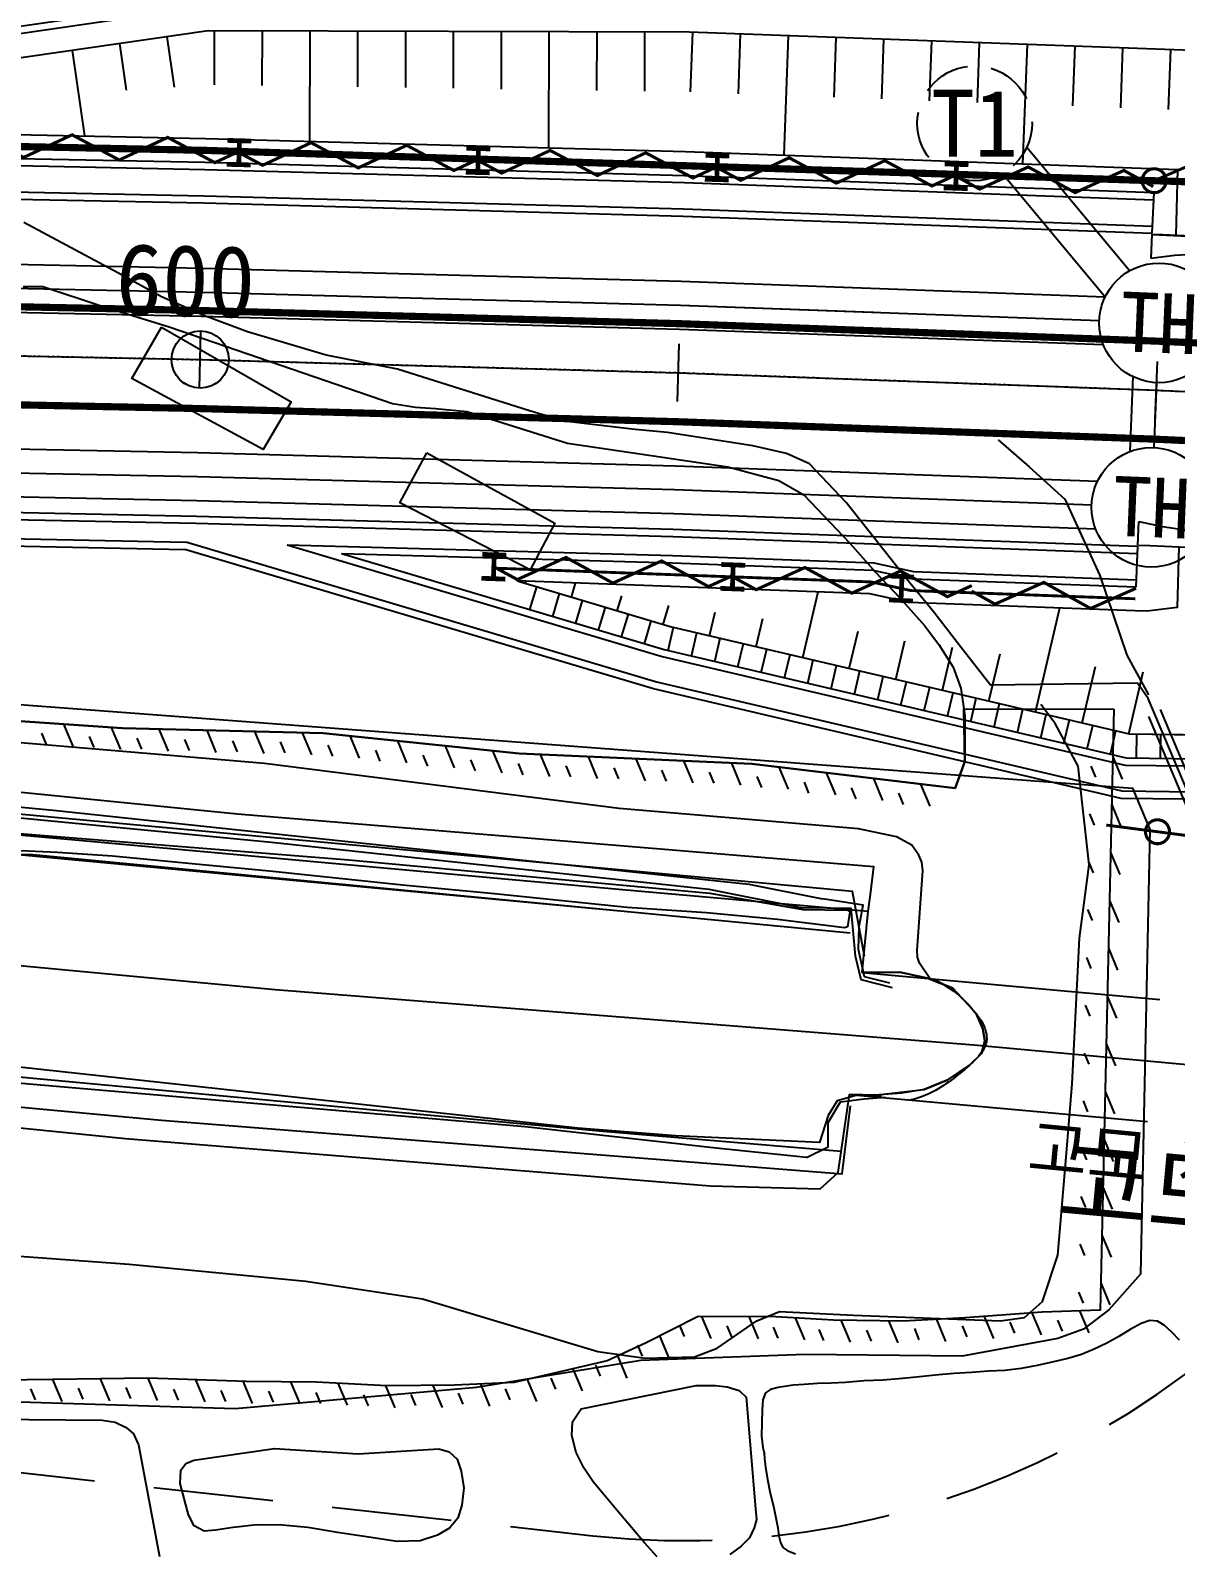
# Model space of a CAD drawing. Header units: millimetres. Extents: x 5990 to 6786, y 1103 to 1809.
# Drawn here: x 6439.4 to 6487.3, y 1439.2 to 1502.8 of the extents above; entities that cross this region are included whole.
import ezdxf
from ezdxf.enums import TextEntityAlignment as Align
from ezdxf.xclip import XClip

# ---------------------------------------------------------------- set-up
doc = ezdxf.new("R2010")
doc.units = ezdxf.units.MM
doc.header["$LTSCALE"] = 10
doc.header["$MEASUREMENT"] = 0
doc.header["$XCLIPFRAME"] = 2
for name, pattern in [('CENTER', [2, 1.25, -0.25, 0.25, -0.25]), ('DASHED', [0.75, 0.5, -0.25]), ('HIDDEN', [0.375, 0.25, -0.125]), ('PHANTOM', [2.5, 1.25, -0.25, 0.25, -0.25, 0.25, -0.25])]:
    doc.linetypes.add(name, pattern=pattern)
for name, color, linetype in [('TN-CABL', 4, 'Continuous'), ('TN-CABL-MISC', 3, 'Continuous'), ('TN-MANH', 4, 'Continuous'), ('TZ-BASE', 253, 'Continuous'), ('TZ-CABL', 4, 'Continuous')]:
    doc.layers.add(name, color=color, linetype=linetype)
doc.styles.add('PipeTools', font='GulimChe.ttf', dxfattribs={"height": 1250})
doc.styles.get("Standard").update_dxf_attribs({"font": 'GulimChe.ttf'})
doc.styles.add('SYMBTEXT', font='GulimChe.ttf')
doc.styles.add('굴림체', font='GulimChe.ttf')
doc.linetypes.add('ZIGZAG', pattern='A,0.0001,-0.2,[131,ltypeshp.shx,S=0.2,R=0,X=-0.2,Y=0],-0.4,[131,ltypeshp.shx,S=0.2,R=180,X=0.2,Y=0],-0.2', length=0.8001)

# ---------------------------------------------------------------- blocks, each defined once
blk = doc.blocks.new('AZ070')
at = {"color": 0}
for points in [[(-1, 0), (-1, -0.5)], [(0, 0), (0, -1)]]:
    blk.add_lwpolyline(points, dxfattribs=at)
blk = doc.blocks.new('skr')
at = {"color": 0, "lineweight": -3, "ltscale": 5}
for points, const_width in [([(-0.5, 0.5), (0.5, 0.5)], 0.2), ([(0, 0.5), (0, -0.5)], 0.2), ([(10, 0), (9, -0.5), (7, 0.5), (5, -0.5), (3, 0.5), (1, -0.5), (0, 0)], 0.13), ([(-0.5, -0.5), (0.5, -0.5)], 0.2)]:
    blk.add_lwpolyline(points, dxfattribs=dict(at, const_width=const_width))
blk = doc.blocks.new('cjf1')
at = {"color": 0, "lineweight": -3, "ltscale": 5, "const_width": 0.13}
blk.add_lwpolyline([(0.5, 0, 1), (-0.5, 0, 1)], format="xyb", close=True, dxfattribs=at)
blk = doc.blocks.new('JD-FJ67DH')
at = {"layer": 'TZ-BASE'}
for p, q in [((560.552, 19.314), (560.546, 17.059)), ((562.552, 19.308), (562.546, 17.029)), ((564.552, 19.303), (564.54, 14.694)), ((566.552, 19.298), (566.546, 16.968)), ((568.552, 19.292), (568.546, 16.938)), ((570.552, 19.287), (570.546, 16.908)), ((572.552, 19.281), (572.546, 16.878)), ((574.552, 19.276), (574.539, 14.42)), ((576.552, 19.27), (576.546, 16.817)), ((578.552, 19.265), (578.546, 16.787)), ((580.552, 19.255), (580.461, 16.757)), ((582.551, 19.182), (582.459, 16.683)), ((584.55, 19.109), (584.367, 14.112)), ((554.612, 18.492), (555.129, 14.918)), ((556.591, 18.778), (556.873, 16.827)), ((558.57, 19.065), (558.877, 16.95)), ((586.548, 19.036), (586.457, 16.537)), ((588.547, 18.962), (588.455, 16.464)), ((590.546, 18.889), (590.454, 16.391)), ((592.544, 18.816), (592.453, 16.318)), ((594.543, 18.743), (594.36, 13.747)), ((596.541, 18.67), (596.45, 16.172)), ((598.54, 18.597), (598.449, 16.099)), ((600.539, 18.524), (600.447, 16.026)), ((599.841, 12.545), (599.764, 10.847)), ((599.761, 10.797), (599.716, 9.808)), ((559.939, 4.367), (559.994, 6.766)), ((579.921, 3.818), (579.997, 6.216)), ((599.896, 3.087), (599.995, 5.485)), ((599.171, -2.19), (599.216, -1.201)), ((599.168, -2.24), (599.091, -3.938)), ((573.226, -3.693), (579.619, -5.596)), ((573.574, -3.796), (573.601, -3.706)), ((575.491, -4.367), (575.665, -3.782)), ((577.408, -4.937), (577.594, -4.312)), ((585.162, -6.894), (585.804, -4.153)), ((579.325, -5.508), (579.559, -4.72)), ((581.267, -5.982), (581.499, -4.993)), ((594.898, -9.175), (595.918, -4.823)), ((579.619, -5.596), (598.807, -10.091)), ((583.215, -6.438), (583.491, -5.258)), ((587.109, -7.35), (587.475, -5.789)), ((589.056, -7.807), (589.432, -6.203)), ((591.004, -8.263), (591.424, -6.468)), ((592.951, -8.719), (593.416, -6.734)), ((596.845, -9.631), (597.4, -7.264)), ((598.793, -10.088), (599.4, -7.495)), ((598.807, -10.091), (602.593, -10.139))]:
    blk.add_line(p, q, dxfattribs=at)
at = {"layer": 'TZ-BASE', "color": 8, "extrusion": (0.002145, 1.9677e-05, 0.999998)}
blk.add_line((559.939, 4.367, 0.003), (559.994, 6.766, 0.003), dxfattribs=at)
at = {"layer": 'TZ-BASE', "extrusion": (0.002145, 1.9677e-05, 0.999998)}
for p, q in [((579.921, 3.818, 0.003), (579.997, 6.217, 0.003)), ((599.896, 3.087, 0.003), (599.995, 5.485, 0.003))]:
    blk.add_line(p, q, dxfattribs=at)
at = {"layer": 'TZ-BASE', "linetype": 'Continuous'}
for p, q in [((573.753, -4.893), (574.039, -3.935)), ((574.712, -5.178), (574.997, -4.22)), ((575.67, -5.464), (575.955, -4.505)), ((576.629, -5.749), (576.914, -4.79)), ((577.587, -6.034), (577.872, -5.076)), ((578.546, -6.319), (578.831, -5.361)), ((579.535, -6.603), (579.763, -5.629)), ((580.509, -6.831), (580.737, -5.857)), ((581.482, -7.059), (581.71, -6.086)), ((582.456, -7.287), (582.684, -6.314)), ((583.43, -7.515), (583.658, -6.542)), ((584.403, -7.743), (584.631, -6.77)), ((585.377, -7.972), (585.605, -6.998)), ((586.351, -8.2), (586.579, -7.226)), ((587.324, -8.428), (587.552, -7.454)), ((588.298, -8.656), (588.526, -7.682)), ((589.271, -8.884), (589.5, -7.91)), ((590.245, -9.112), (590.473, -8.138)), ((591.219, -9.34), (591.447, -8.367)), ((592.192, -9.568), (592.42, -8.595)), ((593.166, -9.796), (593.394, -8.823)), ((594.14, -10.025), (594.368, -9.051)), ((595.113, -10.253), (595.341, -9.279)), ((596.087, -10.481), (596.315, -9.507)), ((597.061, -10.709), (597.289, -9.735)), ((598.034, -10.937), (598.262, -9.963)), ((599.126, -11.095), (599.138, -10.095)), ((600.126, -11.108), (600.138, -10.108))]:
    blk.add_line(p, q, dxfattribs=at)
at = {"layer": 'TZ-BASE', "linetype": 'PHANTOM', "const_width": 0.3, "elevation": 0.003}
blk.add_lwpolyline([(499.96, 14.633), (507.682, 14.614), (551.592, 14.49), (560.171, 14.314), (630.825, 12.054, -0.080675)], format="xyb", dxfattribs=at)
at = {"layer": 'TZ-BASE', "extrusion": (0.000905823, -0.000262335, 1)}
for points, elevation in [([(435.365, 18.97), (480.497, 19.181, 0.434718), (507.644, 48.557), (506.377, 65.617, -0.412059), (522.524, 84.497, 0.0006), (561.882, 87.76, -0.021413), (574.58, 88.282, 0.0006), (609.34, 88.264, 0.0006)], -0.049), ([(435.376, 18.82), (480.498, 19.031, 0.434718), (507.794, 48.568), (506.526, 65.628, -0.412059), (522.537, 84.347, 0.0006), (561.895, 87.61, -0.021413), (574.58, 88.132, 0.0006), (609.34, 88.114, 0.0006)], -0.049), ([(482.977, 14.135, 0.412412), (512.78, 48.938), (511.513, 65.999, -0.412059), (522.944, 79.364, 0.0006), (562.314, 82.628, -0.021413), (574.571, 83.132, 0.0006), (609.344, 83.114)], -0.049), ([(484.44, 14.135, 0.3994), (512.93, 48.949), (511.662, 66.01, -0.412059), (522.956, 79.214, 0.0006), (562.326, 82.479, -0.021413), (574.571, 82.982, 0.0006), (609.344, 82.964)], -0.049), ([(488.703, 14.135, 0.363095), (513.728, 49.009), (512.46, 66.069, -0.412059), (523.021, 78.417, 0.0006), (562.393, 81.681, -0.021413), (574.57, 82.182, 0.0006), (609.344, 82.164)], -0.049), ([(489.286, 14.135, 0.358347), (513.877, 49.02), (512.61, 66.08, -0.412059), (523.033, 78.267, 0.0006), (562.406, 81.532, -0.021413), (574.57, 82.032, 0.0006), (609.344, 82.014)], -0.049), ([(489.552, 13.171, 0.358347), (514.874, 49.094), (513.607, 66.154, -0.412059), (523.115, 77.271, 0.0006), (562.49, 80.535, -0.021413), (574.568, 81.032, 0.0006), (609.345, 81.014, 0.0006)], -1225.154)]:
    blk.add_lwpolyline(points, format="xyb", dxfattribs=dict(at, elevation=elevation))
at = {"layer": 'TZ-BASE'}
for points in [[(602.46, -12.838), (598.478, -12.787), (578.925, -8.206), (559.325, -2.372)], [(602.475, -12.538), (598.515, -12.487), (579.003, -7.916), (559.372, -2.073)], [(563.609, -2.187), (579.285, -6.853), (598.649, -11.389), (602.529, -11.439)], [(611.697, 29.336), (580.345, 25.661), (579.507, 25.452), (565.924, 22.06), (560.045, 20.592), (540.016, 17.692), (514.602, 17.227), (509.826, 13.808), (520.019, 13.782), (520.306, 13.779), (540.069, 13.584), (549.526, 13.432), (550.126, 13.42), (551.66, 13.689), (560.157, 13.514), (580.213, 12.963), (599.828, 12.246)], [(565.878, -2.549), (579.362, -6.562), (598.685, -11.089), (602.543, -11.139)], [(611.732, 29.039), (580.399, 25.365), (579.58, 25.16), (565.997, 21.769), (560.103, 20.297), (540.039, 17.393), (514.701, 16.929), (510.757, 14.105), (520.02, 14.082), (520.347, 14.079), (540.073, 13.884), (549.531, 13.732), (550.132, 13.72), (551.637, 13.989), (560.165, 13.814), (580.223, 13.263), (599.841, 12.545)], [(608.686, 15.077), (606.81, 18.294), (580.415, 19.26), (560.297, 19.315), (540.116, 16.393), (500.166, 15.663), (492.13, 14.103)], [(492.13, 14.103), (500.281, 15.278), (540.086, 14.884), (549.55, 14.732), (550.053, 14.722), (551.558, 14.991), (560.189, 14.814), (580.255, 14.262), (600.838, 13.51), (600.761, 10.769)], [(550.103, 12.32), (560.124, 12.115), (580.169, 11.564), (599.764, 10.847)], [(550.109, 12.62), (560.131, 12.415), (580.178, 11.864), (599.777, 11.147)], [(599.761, 10.797), (602.488, 10.673)], [(179.977, 3.199), (392.041, 6.936), (399.944, 7.075), (419.943, 7.417), (439.945, 7.727), (459.95, 7.982), (479.959, 8.158), (499.97, 8.233), (519.984, 8.182), (539.997, 7.984), (549.424, 7.833), (560.016, 7.616), (580.025, 7.066), (600.03, 6.334), (620.028, 5.421), (640.015, 4.325), (654.848, 3.395), (659.997, 3.048), (679.958, 1.598), (699.908, -0.005), (699.908, -0.005)], [(0.041, -2.048), (10.215, -1.843), (180.013, 1.149), (392.078, 4.886), (399.979, 5.025), (419.976, 5.368), (439.974, 5.677), (459.972, 5.932), (479.971, 6.108), (499.971, 6.183), (519.971, 6.132), (539.97, 5.934), (549.386, 5.784), (559.967, 5.566), (579.959, 5.017), (599.946, 4.286), (619.925, 3.373), (639.895, 2.279), (654.715, 1.349), (659.854, 1.003), (679.801, -0.446), (699.737, -2.048)], [(180.049, -0.9), (392.114, 2.837), (400.015, 2.976), (420.01, 3.318), (440.003, 3.628), (459.994, 3.882), (479.984, 4.058), (499.972, 4.132), (519.958, 4.082), (539.944, 3.885), (549.349, 3.734), (559.917, 3.517), (579.893, 2.968), (599.861, 2.238), (619.822, 1.326), (639.774, 0.232), (654.582, -0.697), (659.711, -1.042), (679.645, -2.49), (699.566, -4.091)], [(518.375, -0.414), (519.93, -0.418), (539.885, -0.615), (549.266, -0.765), (559.809, -0.982), (579.749, -1.53), (599.168, -2.24)], [(518.334, -0.714), (519.929, -0.718), (539.881, -0.915), (549.261, -1.065), (559.802, -1.282), (579.74, -1.829), (599.155, -2.54)], [(518.185, -1.813), (519.922, -1.818), (539.867, -2.015), (549.241, -2.165), (559.325, -2.372)], [(518.225, -1.513), (519.924, -1.518), (539.871, -1.715), (549.246, -1.865), (559.372, -2.073)], [(563.609, -2.187), (579.714, -2.629), (588.132, -2.937), (589.789, -3.298), (599.115, -3.639)], [(600.897, -2.255), (600.815, -4.802), (599.565, -4.956), (599.067, -4.938), (589.626, -4.593), (587.969, -4.232), (573.226, -3.693)], [(565.878, -2.549), (579.705, -2.929), (588.094, -3.236), (589.751, -3.597), (599.104, -3.939)], [(0.183, -9.086), (10.022, -8.885), (31.939, -8.484), (72.101, -7.813), (93.531, -7.395), (123.704, -6.93), (162.089, -6.283), (195.481, -5.61), (211.086, -5.548), (233.537, -5.256), (260.553, -5.1), (281.478, -5.15), (302.087, -5.19), (319.63, -5.882), (375.249, -7.518), (416.044, -9.365), (444.975, -11.064), (484.027, -13.747), (542.018, -18.804), (563.108, -20.776), (592.316, -23.086), (697.163, -32.765)]]:
    blk.add_lwpolyline(points, dxfattribs=at)
at = {"layer": 'TZ-BASE', "lineweight": -3, "ltscale": 5, "flags": 128}
blk.add_lwpolyline([(599.86, 13.045, 0.12, 0.12, 0), (618.586, 21.163, 0.12, 0.12, 0), (616.871, -16.373, 0.12, 0.12, 0), (597.854, -13.901, 0, 0, 0)], format="xyseb", dxfattribs=at)
at = {"layer": 'TZ-BASE', "lineweight": -3, "ltscale": 5, "const_width": 0.12, "flags": 128}
for points in [[(551.597, 14.49), (560.177, 14.314), (580.239, 13.763), (599.86, 13.045)], [(599.068, -4.438), (589.689, -4.095), (588.032, -3.734), (572.245, -3.156)]]:
    blk.add_lwpolyline(points, dxfattribs=at)
at = {"layer": 'TZ-BASE', "lineweight": -3, "ltscale": 5}
for points, const_width in [([(591.096, 13.749), (592.095, 13.712)], 0.2), ([(591.595, 13.73), (591.559, 12.731)], 0.2), ([(599.818, 12.802), (598.591, 13.473), (596.555, 12.547), (594.593, 13.62), (592.558, 12.694), (591.577, 13.231)], 0.13), ([(591.059, 12.749), (592.058, 12.713)], 0.2), ([(588.816, -3.486), (589.815, -3.532)], 0.2), ([(589.316, -3.509), (589.27, -4.508)], 0.2), ([(599.099, -3.999), (597.199, -4.843), (595.247, -3.753), (593.203, -4.661), (592.227, -4.116)], 0.13), ([(588.771, -4.485), (589.77, -4.531)], 0.2)]:
    blk.add_lwpolyline(points, dxfattribs=dict(at, const_width=const_width))
at = {"layer": 'TZ-BASE', "ltscale": 3, "flags": 128}
blk.add_lwpolyline([(599.199, -2.191), (599.678, -2.209), (619.599, -3.119), (639.513, -4.21), (654.458, -5.148), (655.272, 7.827), (640.276, 8.768), (620.251, 9.865), (600.213, 10.781), (599.733, 10.798)], dxfattribs=at)
at = {"layer": 'TZ-BASE', "flags": 128}
for points in [[(599.716, 9.808), (600.722, 9.937), (601.672, 9.986)], [(599.216, -1.201), (600.206, -1.42), (601.147, -1.556)], [(590.634, -20.328), (590.963, -20.515), (591.242, -20.689), (591.477, -20.852), (591.673, -21.005), (591.837, -21.147), (591.974, -21.28), (592.09, -21.403), (592.191, -21.517), (592.281, -21.623), (592.363, -21.722), (592.436, -21.814), (592.501, -21.9), (592.558, -21.98), (592.609, -22.055), (592.653, -22.126), (592.692, -22.193), (592.724, -22.257), (592.752, -22.319), (592.775, -22.378), (592.795, -22.435), (592.81, -22.491), (592.823, -22.545), (592.834, -22.598), (592.842, -22.651), (592.849, -22.703), (592.854, -22.755), (592.857, -22.808), (592.856, -22.861), (592.852, -22.915), (592.843, -22.971), (592.83, -23.029), (592.811, -23.089), (592.786, -23.151), (592.755, -23.216), (592.719, -23.284), (592.676, -23.353), (592.626, -23.425), (592.57, -23.499), (592.508, -23.575), (592.439, -23.652), (592.364, -23.731), (592.283, -23.811), (592.198, -23.892), (592.108, -23.973), (592.016, -24.054), (591.922, -24.134), (591.827, -24.213), (591.731, -24.289), (591.637, -24.364), (591.543, -24.437), (591.448, -24.508), (591.352, -24.578), (591.254, -24.648), (591.154, -24.717), (591.05, -24.787), (590.942, -24.857), (590.829, -24.928), (590.709, -24.999), (590.577, -25.071), (590.431, -25.142), (590.267, -25.211), (590.083, -25.279), (589.875, -25.345), (589.639, -25.408)]]:
    blk.add_lwpolyline(points, dxfattribs=at)
at = {"layer": 'TZ-BASE', "extrusion": (0.002145, 1.9677e-05, 0.999998), "const_width": 0.3, "elevation": -0.002}
for points in [[(435.115, 7.654), (439.94, 7.728), (459.946, 7.983), (479.954, 8.159), (499.965, 8.233), (519.979, 8.183), (539.992, 7.985), (549.419, 7.834), (560.011, 7.616), (580.02, 7.066), (600.025, 6.334), (620.023, 5.421), (640.01, 4.325), (654.843, 3.394), (659.992, 3.048), (679.953, 1.597), (699.903, -0.006), (699.91, -0.006)], [(435.419, 3.558), (439.998, 3.629), (459.99, 3.883), (479.98, 4.059), (499.968, 4.133), (519.954, 4.083), (539.939, 3.885), (549.344, 3.734), (559.913, 3.517), (579.889, 2.968), (599.857, 2.238), (619.817, 1.326), (639.77, 0.232), (654.577, -0.697), (659.706, -1.042), (679.64, -2.491), (699.562, -4.091), (699.567, -4.092)]]:
    blk.add_lwpolyline(points, dxfattribs=at)
at = {"layer": 'TZ-BASE', "linetype": 'CENTER', "ltscale": 0.001, "extrusion": (0.002145, 1.9677e-05, 0.999998), "elevation": -0.002}
blk.add_lwpolyline([(435.267, 5.606), (439.969, 5.679), (459.968, 5.933), (479.967, 6.109), (499.967, 6.183), (519.967, 6.133), (539.966, 5.935), (549.382, 5.784), (559.962, 5.567), (579.955, 5.017), (599.941, 4.286), (619.92, 3.373), (639.89, 2.279), (654.71, 1.349), (659.849, 1.003), (679.797, -0.447), (699.732, -2.049), (699.738, -2.049)], dxfattribs=at)
at = {"layer": 'TZ-BASE'}
for points, elevation in [([(593.341, 2.203), (594.637, 1.083), (596.121, -0.267), (597.588, -3.464), (598.719, -6.8), (599.627, -8.457)], 60), ([(590.504, -20.352), (590.044, -19.682), (589.96, -19.43), (589.945, -19.149), (590.19, -15.803), (590.146, -15.452), (590.017, -15.153), (589.731, -14.74), (589.08, -14.39), (587.5, -14.058), (577.481, -13.213), (562.661, -11.332), (545.536, -9.87), (526.664, -7.898), (509.894, -6.25), (486.709, -4.467), (473.419, -3.431), (461.797, -2.791), (456.623, -2.339), (452.038, -2.64)], 55), ([(545.578, -13.708), (566.186, -15.358), (581.284, -16.746), (585.169, -17.425), (587.042, -17.465), (587.078, -17.491), (587.134, -17.533), (587.034, -18.161), (586.914, -18.199), (584.105, -17.855), (581.133, -17.576), (577.825, -17.342), (572.272, -16.77), (568.422, -16.418), (563, -15.837), (560.058, -15.561), (556.296, -15.203), (553.995, -15.042), (549.711, -14.851)], 51), ([(438.193, -4.728), (444.207, -5.173), (460.837, -6.297), (485.716, -7.899), (521.738, -10.714), (534.289, -11.846), (562.948, -14.617), (581.234, -16.581), (585.148, -17.356)], 52), ([(405.913, -6.607), (413.182, -7.093), (418.427, -6.885), (423.648, -7.164), (426.685, -7.531), (438.097, -7.922), (443.213, -8.364), (446.274, -8.895), (455.454, -9.753), (463.604, -10.011), (474.874, -10.917), (478.939, -11.126), (483.043, -11.276), (490.286, -11.49), (501.657, -12.69), (512.908, -13.159), (522.098, -14.197), (525.172, -14.603), (532.325, -14.888), (552.963, -15.131), (587.141, -18.401)], 51), ([(476.528, -6.964), (487.436, -7.379), (500.583, -8.6), (533.74, -11.359), (553.953, -13.285), (582.904, -16.368), (585.99, -16.983)], 53), ([(576.589, -35.909), (578.573, -36.197), (580.639, -36.136), (581.583, -35.774), (583.242, -34.636), (584.197, -34.248), (587.28, -34.391), (593.44, -34.635), (594.431, -34.492), (595.194, -33.827), (595.824, -31.884), (596.174, -27.793), (596.432, -24.726), (596.743, -18.624), (597.144, -15.563), (596.677, -11.434), (595.717, -9.657), (595.122, -8.854)], 59), ([(585.317, -27.798), (581.548, -27.417), (573.561, -26.518), (511.011, -21.141), (505.281, -20.752), (495.01, -20.146), (487.942, -19.717), (446.22, -16.474), (437.324, -16.265)], 52), ([(588.8, -20.517), (587.75, -20.247), (587.489, -19.11), (587.519, -18.137), (587.691, -17.249), (585.99, -16.983)], 53), ([(588.91, -20.705), (587.601, -20.374), (587.373, -19.386), (587.186, -17.383), (585.148, -17.356)], 52), ([(588.456, -25.257), (587.445, -25.189), (586.597, -25.436), (586.225, -26.051), (585.868, -27.182), (579.841, -26.901), (575.763, -26.57), (535.046, -22.128)], 51), ([(585.317, -27.798), (586.226, -27.354), (586.223, -26.336), (586.743, -25.479), (587.738, -25.345), (588.628, -25.276)], 52), ([(493.848, -27.928), (507.891, -29.034), (540.935, -31.096), (556.991, -32.257), (564.39, -32.972), (569.269, -33.712), (576.589, -35.909)], 59)]:
    blk.add_lwpolyline(points, dxfattribs=dict(at, elevation=elevation))
blk.add_lwpolyline([(573.226, -3.693), (579.619, -5.596), (598.807, -10.091), (602.593, -10.139), (605.315, -9.062, 0.2965), (607.84, -5.507), (608.017, -1.188)], format="xyb", dxfattribs=at)
at = {"layer": 'TZ-BASE', "linetype": 'HIDDEN', "ltscale": 5, "extrusion": (0.090727, 0.995876, 0), "elevation": 33.333, "flags": 128}
blk.add_lwpolyline([(-587.045, 53.413), (-697.03, 53.732)], dxfattribs=at)
at = {"layer": 'TZ-BASE', "linetype": 'HIDDEN', "ltscale": 5, "extrusion": (0.090752, 0.995874, 0), "elevation": 28.218, "flags": 128}
blk.add_lwpolyline([(-586.987, 53.29), (-697.037, 53.655)], dxfattribs=at)
at = {"layer": 'TZ-BASE', "linetype": 'DASHED', "flags": 128}
blk.add_lwpolyline([(475.989, -32.932, -0.002), (496.018, -34.873, -0.002264), (518.666, -37.263), (576.379, -43.617)], format="xyb", dxfattribs=at)
at = {"layer": 'TZ-BASE'}
for points in [[(599.163, -7.968, 59.94), (593.009, -8.057, 57.555), (591.772, -6.468, 57.702), (590.65, -4.995, 57.709), (589.502, -3.603, 57.709), (586.976, -0.406, 57.648), (585.441, 1.209, 57.485), (584.486, 1.639, 57.462), (583.078, 1.955, 57.415), (579.509, 2.512, 57.16), (578.161, 2.64, 57.082), (575.193, 2.987, 56.703), (573.7, 3.437, 56.641), (568.22, 5.169, 56.572), (566.722, 5.461, 56.541), (565.24, 5.755, 56.471), (561.944, 6.724, 56.394), (560.119, 7.414, 56.146), (558.346, 8.183, 56.107), (556.525, 9.194, 56.084), (552.597, 11.301, 56.068)], [(552.568, 8.624, 55.774), (553.388, 8.616, 55.867), (555.873, 7.801, 55.976), (558.672, 6.939, 56.123), (568.014, 3.732, 56.533), (568.973, 3.57, 56.595), (569.8, 3.517, 56.626), (571.118, 3.387, 56.626), (575.33, 2.075, 56.641), (578.821, 1.558, 56.695), (582.034, 1.082, 57.392), (584.159, 0.506, 57.531), (585.21, -0.097, 57.64), (587.136, -2.117, 57.64), (588.2, -3.326, 57.64), (589.217, -4.404, 57.586), (590.252, -5.56, 57.516), (590.853, -6.345, 57.315), (591.457, -7.297, 57.307), (591.776, -8.171, 57.299), (591.94, -9.337, 57.276), (591.948, -11.249, 57.175), (591.541, -12.36, 57.106), (583.029, -11.344, 56.858), (573.306, -10.907, 56.455), (565.111, -10.061, 56.223), (556.725, -9.848, 55.767), (550.179, -9.398, 55.503)], [(558.347, 6.916, 57.795), (563.765, 3.801, 57.934), (562.603, 1.81, 57.973), (557.112, 4.775, 58.05), (558.347, 6.916, 57.795)], [(569.442, 1.666, 58.058), (574.793, -1.273, 58.228), (573.771, -3.232, 58.344), (568.317, -0.42, 58.213), (569.442, 1.666, 58.058)], [(500.739, -4.111, 57.91), (515.692, -6.1, 57.49), (598.958, -12.356, 61.78), (599.683, -14.091, 61.8), (599.288, -32.68, 61.73), (597.959, -34.167, 61.5), (596.9, -34.978, 61.39), (595.828, -35.371, 61.28), (591.824, -36.112, 61.17), (585.271, -36.043, 60.73), (578.396, -36.292, 60.8), (571.52, -37.42, 62.08), (561.432, -38.308, 63.55), (550.15, -37.97, 64.11), (542.091, -37.436, 65.06), (533.211, -36.388, 64.76), (518.128, -33.802, 63.5), (491.056, -28.509, 60.67)], [(504.927, -4.811, 55.937), (507.302, -5.17, 55.929), (510.159, -5.657, 55.751), (513.053, -6.073, 55.674), (515.868, -6.325, 55.403), (519.012, -6.654, 55.232), (521.275, -7.072, 55.217), (524.027, -7.246, 55.07), (529.615, -7.788, 55.023), (531.895, -8.222, 55.023), (535.708, -8.551, 55.023), (539.379, -8.555, 55.023), (540.672, -8.797, 55.225), (544.33, -9.196, 55.527), (550.179, -9.398, 55.527), (556.725, -9.848, 55.527), (565.111, -10.061, 55.968), (573.306, -10.907, 55.983), (583.029, -11.344, 55.983), (591.541, -12.36, 56.819)], [(528.134, -24.108, 53.112), (556.844, -27.011, 53.119), (581.295, -28.993, 53.189), (585.897, -29.117, 53.328), (586.644, -28.433, 53.29), (587.125, -25.168, 53.29), (588.174, -25.192, 54.187), (590.244, -24.953, 55.294), (591.236, -24.553, 55.859), (592.132, -23.939, 57.524), (592.639, -23.455, 57.694), (592.775, -22.942, 57.733), (592.701, -22.422, 57.733), (592.414, -21.778, 57.733), (591.446, -20.722, 57.678), (590.382, -20.304, 56.037), (589.218, -20.049, 55.945), (587.648, -20.065, 53.739), (587.905, -17.505, 53.251), (587.993, -16.804, 53.282), (588.143, -15.651, 53.282), (561.534, -13.445, 53.181), (534.366, -10.731, 52.988)], [(577.538, -17.505, 50.836), (531.335, -13.18, 50.836), (499.645, -10.439, 50.813), (464.021, -7.776, 50.782), (432.537, -5.803, 50.743), (432.51, -4.932, 50.743), (458.148, -6.584, 50.727), (499.434, -9.603, 50.735), (529.878, -12.295, 50.874), (554.736, -14.517, 50.89), (577.629, -16.594, 51.022)], [(439.927, -4.517, 52.732), (435.959, -5.155, 50.325), (458.148, -6.584, 50.325), (499.434, -9.603, 50.325), (554.736, -14.517, 50.325), (577.629, -16.594, 50.325), (587.905, -17.505, 50.596)], [(587.75, -19.38, 53.38), (587.248, -16.674, 53.39), (511.184, -9.631, 53.03), (439.925, -4.514, 51.92)], [(611.25, -36.069, 59.94), (599.613, -8.604, 59.94), (599.163, -7.968, 59.94)], [(598.176, -9.053, 59.521), (597.598, -34.189, 59.645), (595.174, -34.268, 59.645), (591.958, -34.514, 59.645), (589.36, -34.643, 59.598), (586.448, -34.604, 59.583), (584.045, -34.464, 58.762), (580.791, -34.445, 58.267), (578.587, -35.564, 58.84), (576.982, -36.308, 59.281), (573.095, -37.214, 60.086), (570.605, -37.322, 60.434), (567.768, -37.348, 60.79), (564.827, -37.195, 61.061), (561.885, -37.164, 61.425), (557.787, -37.036, 61.866), (553.811, -37.085, 62.137), (547.375, -37.171, 62.88)], [(591.541, -12.36, 56.959), (591.948, -11.249, 56.951), (591.898, -9.042, 57.214), (598.176, -9.053, 59.467)], [(599.624, -9.358, 59.63), (610.925, -36.174, 59.63)], [(611.435, -35.883, 60.26), (600.123, -9.074, 60.26)], [(436.417, -15.894, 51.382), (439.271, -16.568, 52.88), (478.549, -19.168, 53), (498.492, -20.677, 53.07), (558.353, -26.242, 53.17), (586.817, -28.483, 53.33), (587.158, -25.642, 53.35)], [(586.776, -27.553, 50.712), (576.806, -26.713, 50.712), (544.283, -23.684, 50.712), (519.562, -21.344, 50.712), (492.278, -19.036, 50.712), (468.65, -17.334, 50.712), (444.667, -16.308, 50.51)], [(587.648, -20.065, 53.413), (589.218, -20.049, 54.598), (590.382, -20.304, 55.418), (591.446, -20.722, 56.455), (591.986, -21.306, 56.966), (592.414, -21.778, 57.26), (592.701, -22.422, 57.446), (592.775, -22.942, 57.446), (592.639, -23.455, 57.431), (592.132, -23.939, 57.16), (591.236, -24.553, 56.579), (590.244, -24.953, 55.836), (589.292, -25.112, 55.171), (588.174, -25.192, 54.226), (587.125, -25.168, 53.336)], [(600.923, -35.44, 59.889), (600.596, -35.103, 59.889), (600.277, -34.817, 59.876), (599.993, -34.64, 59.851), (599.679, -34.613, 59.801), (599.312, -34.747, 59.763), (598.86, -35.001, 59.713), (598.384, -35.293, 59.675), (597.875, -35.572, 59.65), (597.35, -35.817, 59.637), (596.827, -36.034, 59.625), (596.255, -36.203, 59.625), (595.646, -36.347, 59.625), (594.973, -36.506, 59.612), (594.297, -36.625, 59.599), (593.617, -36.704, 59.574), (592.934, -36.744, 59.537), (592.227, -36.794, 59.486), (591.476, -36.836, 59.398), (590.695, -36.905, 59.31), (589.92, -36.985, 59.26), (589.184, -37.061, 59.222), (588.517, -37.108, 59.184), (587.733, -37.137, 59.159), (586.952, -37.205, 59.159), (586.359, -37.233, 59.159), (585.778, -37.255, 59.159), (585.23, -37.29, 59.159), (584.766, -37.329, 59.147), (584.505, -37.361, 59.134), (584.131, -37.416, 59.109), (583.811, -37.502, 59.096), (583.601, -37.649, 59.109), (583.492, -37.931, 59.134), (583.471, -38.353, 59.172), (583.45, -38.898, 59.235), (583.445, -39.45, 59.285), (583.49, -39.925, 59.285), (583.551, -40.159, 59.285), (583.567, -40.194, 59.285), (583.551, -40.159, 59.335), (583.551, -40.159, 59.348), (583.568, -40.385, 59.36), (583.607, -40.753, 59.36), (583.694, -41.265, 59.373), (583.807, -41.833, 59.373), (583.938, -42.38, 59.386), (584.044, -42.87, 59.398), (584.119, -43.291, 59.436), (584.17, -43.625, 59.461), (584.235, -43.899, 59.499), (584.332, -44.118, 59.537), (584.539, -44.246, 59.599), (584.86, -44.38, 59.662)], [(543.56, -44.808, 63.91), (535.967, -43.976, 63.787), (528.565, -43.403, 63.804), (527.53, -43.143, 63.751), (526.745, -42.735, 63.663), (526.228, -42.303, 63.646), (525.899, -41.675, 63.469), (525.864, -38.93, 63.099), (526.004, -38.06, 63.081), (526.202, -37.615, 63.081), (526.465, -37.301, 63.081), (526.864, -37.02, 63.081), (527.387, -36.878, 63.081), (529.859, -36.657, 63.116), (535.08, -37.796, 63.681), (541.871, -38.641, 63.504), (549.719, -38.729, 63.028), (555.866, -38.788, 62.763), (556.407, -38.866, 62.763), (556.874, -39.089, 62.781), (557.178, -39.364, 62.799), (557.39, -39.815, 62.887), (558.271, -44.486, 63.892)], [(579.074, -44.504, 60.064), (578.54, -43.922, 60.1), (578, -43.272, 60.117), (577.395, -42.549, 60.117), (576.829, -41.881, 60.117), (576.404, -41.366, 60.117), (576.009, -40.781, 60.117), (575.694, -40.132, 59.959), (575.503, -39.429, 59.782), (575.538, -38.863, 59.623), (575.903, -38.308, 59.57), (580.705, -37.335, 59.306), (581.515, -37.339, 59.288), (582.004, -37.394, 59.271), (582.507, -37.54, 59.253), (582.797, -37.821, 59.253), (583.182, -42.5, 59.306), (583.226, -42.945, 59.394), (583.131, -43.284, 59.57), (582.931, -43.706, 59.588), (582.593, -44.062, 59.676), (582.114, -44.405, 59.8)]]:
    blk.add_polyline3d(points, dxfattribs=at)
blk.add_polyline3d([(566.568, -40.188, 62.428), (569.951, -39.992, 62.27), (570.379, -40.104, 62.287), (570.713, -40.423, 62.287), (570.874, -40.918, 62.287), (570.985, -41.613, 62.322), (570.902, -42.336, 62.322), (570.734, -42.879, 62.34), (570.397, -43.302, 62.358), (569.895, -43.594, 62.428), (569.168, -43.827, 62.464), (568.197, -43.865, 62.481), (567.015, -43.679, 62.499), (565.713, -43.481, 62.587), (564.465, -43.277, 62.622), (563.404, -43.173, 62.64), (562.341, -43.162, 62.64), (561.346, -43.274, 62.728), (560.609, -43.387, 62.834), (560.132, -43.427, 62.887), (559.716, -43.205, 62.887), (559.473, -42.747, 62.887), (559.134, -41.436, 62.852), (559.156, -40.876, 62.781), (559.373, -40.604, 62.763), (559.698, -40.463, 62.728), (563.072, -39.97, 62.499)], close=True, dxfattribs=at)
at = {"layer": 'TZ-BASE', "color": 8, "extrusion": (0.002145, 1.9677e-05, 0.999998)}
blk.add_circle((559.965, 5.567, 1.204), 1.2, dxfattribs=at)
at = {"layer": 'TZ-BASE'}
blk.add_circle((559.967, 5.566), 1.2, dxfattribs=at)
at = {"layer": 'TZ-BASE', "linetype": 'DASHED'}
blk.add_arc((580.21, -8.827), 35, 263.71702, 340.32163, dxfattribs=at)
at = {"layer": 'TZ-BASE', "linetype": 'Continuous'}
for p, rotation in [((551.598, 14.546), 358.4373940219322), ((561.593, 14.217), 358.4373940219322), ((571.588, 13.888), 358.5497585857077), ((581.584, 13.592), 358.2919816670383), ((572.247, -3.099), 357.9052118395083), ((582.238, -3.521), 357.9052118395083)]:
    blk.add_blockref('skr', p, dxfattribs=dict(at, rotation=rotation))
at = {"layer": 'TZ-BASE'}
for name, p, rotation in [('cjf1', (599.86, 13.045), 23.4360969113762), ('AZ070', (554.252, -9.678, 55.527), 22.6735593257634), ('AZ070', (556.247, -9.815, 55.527), 22.6735593257634), ('AZ070', (558.243, -9.886, 55.606), 22.6735593257634), ('AZ070', (560.24, -9.937, 55.712), 22.6735593257634), ('AZ070', (562.237, -9.988, 55.817), 22.6735593257634), ('AZ070', (564.233, -10.038, 55.922), 22.6735593257634), ('AZ070', (566.226, -10.176, 55.97), 22.6735593257634), ('AZ070', (568.215, -10.381, 55.974), 22.6735593257634), ('AZ070', (570.205, -10.587, 55.977), 22.6735593257634), ('AZ070', (572.194, -10.792, 55.981), 22.6735593257634), ('AZ070', (574.187, -10.947, 55.983), 22.6735593257634), ('AZ070', (576.185, -11.037, 55.983), 22.6735593257634), ('AZ070', (578.183, -11.126, 55.983), 22.6735593257634), ('AZ070', (580.181, -11.216, 55.983), 22.6735593257634), ('AZ070', (582.179, -11.306, 55.983), 22.6735593257634), ('AZ070', (598.13, -11.052, 59.531), 22.6735593257634), ('AZ070', (584.165, -11.48, 56.095), 22.6735593257634), ('AZ070', (586.141, -11.716, 56.289), 22.6735593257634), ('AZ070', (588.118, -11.952, 56.483), 22.6735593257634), ('AZ070', (590.094, -12.187, 56.677), 22.6735593257634), ('AZ070', (598.084, -13.052, 59.54), 22.6735593257634), ('cjf1', (599.998, -14.18), 172.594908661377), ('AZ070', (598.038, -15.051, 59.55), 22.6735593257634), ('AZ070', (597.992, -17.051, 59.56), 22.6735593257634), ('AZ070', (597.946, -19.05, 59.57), 22.6735593257634), ('AZ070', (597.9, -21.05, 59.58), 22.6735593257634), ('AZ070', (597.854, -23.049, 59.59), 22.6735593257634), ('AZ070', (597.808, -25.049, 59.6), 22.6735593257634), ('AZ070', (597.762, -27.048, 59.609), 22.6735593257634), ('AZ070', (597.716, -29.047, 59.619), 22.6735593257634), ('AZ070', (597.67, -31.047, 59.629), 22.6735593257634), ('AZ070', (597.624, -33.046, 59.639), 22.6735593257634), ('AZ070', (594.743, -34.301, 59.645), 22.6735593257634), ('AZ070', (596.741, -34.217, 59.645), 22.6735593257634), ('AZ070', (580.931, -34.446, 58.288), 22.6735593257634), ('AZ070', (582.908, -34.458, 58.589), 22.6735593257634), ('AZ070', (584.848, -34.511, 59.036), 22.6735593257634), ('AZ070', (586.755, -34.609, 59.584), 22.6735593257634), ('AZ070', (588.755, -34.635, 59.595), 22.6735593257634), ('AZ070', (590.753, -34.574, 59.623), 22.6735593257634), ('AZ070', (592.749, -34.453, 59.645), 22.6735593257634), ('AZ070', (579.176, -35.265, 58.686), 22.6735593257634), ('AZ070', (577.424, -36.103, 59.159), 22.6735593257634), ('AZ070', (575.552, -36.642, 59.577), 22.6735593257634), ('AZ070', (553.792, -37.085, 62.139), 22.6735593257634), ('AZ070', (555.787, -37.061, 62.002), 22.6735593257634), ('AZ070', (557.782, -37.036, 61.866), 22.6735593257634), ('AZ070', (559.77, -37.098, 61.653), 22.6735593257634), ('AZ070', (561.757, -37.16, 61.439), 22.6735593257634), ('AZ070', (563.742, -37.184, 61.195), 22.6735593257634), ('AZ070', (565.729, -37.242, 60.978), 22.6735593257634), ('AZ070', (567.718, -37.346, 60.795), 22.6735593257634), ('AZ070', (569.702, -37.33, 60.547), 22.6735593257634), ('AZ070', (571.684, -37.275, 60.283), 22.6735593257634), ('AZ070', (573.643, -37.087, 59.972), 22.6735593257634)]:
    blk.add_blockref(name, p, dxfattribs=dict(at, rotation=rotation))
for s, rotation, p in [('600', 358.68647, (556.409, 7.448)), ('고모 제1터널', 354.71554, (595.751, -30.286, -89.496))]:
    blk.add_text(s, height=3, rotation=rotation, dxfattribs=at).set_placement(p)
at = {"layer": 'TZ-BASE', "style": '굴림체', "oblique": 360, "width": 1}
blk.add_text('고모 제1터널', height=2, rotation=354.50171, dxfattribs=at).set_placement((594.509, -28.35, -1315.049))
at = {"layer": 'TZ-BASE', "color": 8, "style": 'PipeTools', "flags": 1}
for tag, rotation, oblique, width, p in [('지반고', 335.76083, 359.99992, 0.999999, (680.024, 49.703, -1173.645)), ('비고', 335.76082, 0.00016, 1.000003, (680.024, 49.703, -1173.645)), ('지반고', 232.03349, 359.99993, 1.000002, (632.517, 37.487, -1173.645)), ('비고', 232.0335, 359.99993, 1.000001, (632.517, 37.487, -1173.645)), ('지반고', 335.76082, 0.00016, 1.000003, (671.813, 31.466, -1173.645)), ('비고', 335.76082, 359.99991, 0.999999, (671.813, 31.466, -1173.645)), ('지반고', 232.0335, 359.99993, 1.000001, (648.284, 25.182, -1173.645)), ('비고', 232.0335, 359.99993, 1.000001, (648.284, 25.182, -1173.645)), ('지반고', 232.03349, 0.00007, 1.000003, (656.655, 18.65, -1173.645)), ('비고', 232.0335, 0.00009, 0.999996, (656.655, 18.65, -1173.645)), ('지반고', 335.76082, 0.00016, 1.000003, (663.602, 13.229, -1173.645)), ('비고', 335.76082, 359.99991, 0.999999, (663.602, 13.229, -1173.645)), ('지반고', 335.76082, 0.00016, 1.000003, (655.391, -5.008, -1173.645)), ('비고', 335.76082, 359.99991, 0.999999, (655.391, -5.008, -1173.645)), ('지반고', 335.76082, 359.99991, 0.999999, (647.181, -23.245, -1173.645)), ('비고', 335.76082, 359.99991, 0.999999, (647.181, -23.245, -1173.645))]:
    blk.add_attdef(tag, text='', height=0.00001, rotation=rotation, dxfattribs=dict(at, oblique=oblique, width=width)).set_placement(p, align=Align.MIDDLE_CENTER)
blk = doc.blocks.new('TZMH101')
at = {"linetype": 'Continuous'}
blk.add_circle((0, 0), 2.5, dxfattribs=at)
at = {"style": 'SYMBTEXT'}
blk.add_attdef('TZMH_TITLE', text='', height=2.5, dxfattribs=at).set_placement((0, 0), align=Align.MIDDLE_CENTER)
blk = doc.blocks.new('TNCT101')
at = {"linetype": 'HIDDEN'}
blk.add_circle((0, 0), 3, dxfattribs=at)
at = {"style": 'SYMBTEXT'}
blk.add_attdef('TCCT_TITLE', text='', height=3.5, dxfattribs=at).set_placement((0, 0), align=Align.MIDDLE_CENTER)

msp = doc.modelspace()

# ---------------------------------------------------------------- block references
at = {"layer": 'TZ-BASE'}
ref = msp.add_blockref('JD-FJ67DH', (5886.554, 1483.446), dxfattribs=at)
XClip(ref).set_block_clipping_path([(358.5818809071, 73.9502363264), (361.6070430359, -76.0592658575), (693.4538319083, -77.0310590277), (706.0197697019, 72.932785567)])

# ---------------------------------------------------------------- next in the draw order: linework, layer by layer
at = {"layer": 'TN-CABL', "linetype": 'ZIGZAG', "ltscale": 0.5}
for points in [[(6395.215, 1492.428), (6406.542, 1492.4), (6426.561, 1492.202), (6435.992, 1492.05), (6446.588, 1491.833), (6466.603, 1491.283), (6484.117, 1490.648)], [(6395.351, 1484.712), (6406.495, 1484.684), (6426.461, 1484.486), (6435.851, 1484.336), (6446.403, 1484.119), (6466.356, 1483.571), (6483.8, 1482.939)]]:
    msp.add_lwpolyline(points, dxfattribs=at)
at = {"layer": 'TN-CABL', "linetype": 'ZIGZAG', "ltscale": 0.3}
msp.add_lwpolyline([(6486.512, 1488.047), (6486.401, 1485.333)], dxfattribs=at)
at = {"layer": 'TZ-CABL', "flags": 128}
for points in [[(6481.089, 1497.892), (6485.39, 1492.724)], [(6480.069, 1496.792), (6484.364, 1491.631)], [(6395.009, 1493.429), (6406.549, 1493.4), (6426.573, 1493.201), (6436.01, 1493.05), (6446.612, 1492.833), (6466.635, 1492.283), (6484.368, 1491.64)], [(6395.215, 1492.428), (6406.542, 1492.4), (6426.561, 1492.202), (6435.992, 1492.05), (6446.588, 1491.833), (6466.603, 1491.283), (6474.676, 1490.99)], [(6395.004, 1491.429), (6406.536, 1491.4), (6426.548, 1491.202), (6435.973, 1491.051), (6446.564, 1490.833), (6466.571, 1490.284), (6484.284, 1489.642)], [(6485.522, 1488.297), (6485.393, 1485.166)], [(6395.145, 1485.712), (6406.501, 1485.684), (6426.473, 1485.486), (6435.869, 1485.335), (6446.427, 1485.119), (6466.388, 1484.57), (6484.051, 1483.93)], [(6395.351, 1484.712), (6406.495, 1484.684), (6426.461, 1484.486), (6435.851, 1484.336), (6446.403, 1484.119), (6466.356, 1483.571), (6483.8, 1482.939)], [(6395.14, 1483.712), (6406.488, 1483.684), (6426.448, 1483.486), (6435.832, 1483.336), (6446.379, 1483.119), (6466.324, 1482.571), (6483.967, 1481.932)]]:
    msp.add_lwpolyline(points, dxfattribs=at)

# ---------------------------------------------------------------- next in the draw order: block references
at = {"layer": 'TN-CABL-MISC', "xscale": 0.7999999999959234, "yscale": 0.7999999999959234, "zscale": 0.7999999999959234}
msp.add_blockref('TNCT101', (6478.907, 1498.892), dxfattribs=at).add_auto_attribs({'TCCT_TITLE': 'T1'})
at = {"layer": 'TN-MANH', "rotation": 357.6447298866115}
for p in [(6486.615, 1490.545), (6486.298, 1482.835)]:
    msp.add_blockref('TZMH101', p, dxfattribs=at).add_auto_attribs({'TZMH_TITLE': 'TH'})

doc.saveas('drawing.dxf')
